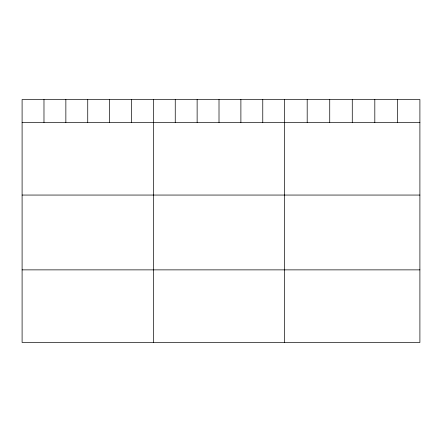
<?xml version="1.0" encoding="UTF-8"?>
<svg xmlns="http://www.w3.org/2000/svg" width="442" height="442" viewBox="0 0 442 442"><rect width="100%" height="100%" fill="white"/><g stroke="black" fill="none" stroke-linecap="round" stroke-linejoin="round"><path stroke-width="0.66" d="M419.9 122.445L419.9 342.478L22.1 342.478L22.1 99.522L419.9 99.522L419.9 122.445L22.1 122.445M22.1 195.055L419.9 195.055M22.1 269.869L419.9 269.869M397.358 99.522L397.358 122.445M374.816 99.522L374.816 122.445M352.274 99.522L352.274 122.445M329.732 99.522L329.732 122.445M307.19 99.522L307.19 122.445M284.648 99.522L284.648 342.478M262.769 99.522L262.769 122.445M240.89 99.522L240.89 122.445M219.011 99.522L219.011 122.445M197.132 99.522L197.132 122.445M175.253 99.522L175.253 122.445M153.374 99.522L153.374 342.478M131.495 99.522L131.495 122.445M109.616 99.522L109.616 122.445M87.737 99.522L87.737 122.445M65.858 99.522L65.858 122.445M43.979 99.522L43.979 122.445"/></g></svg>
